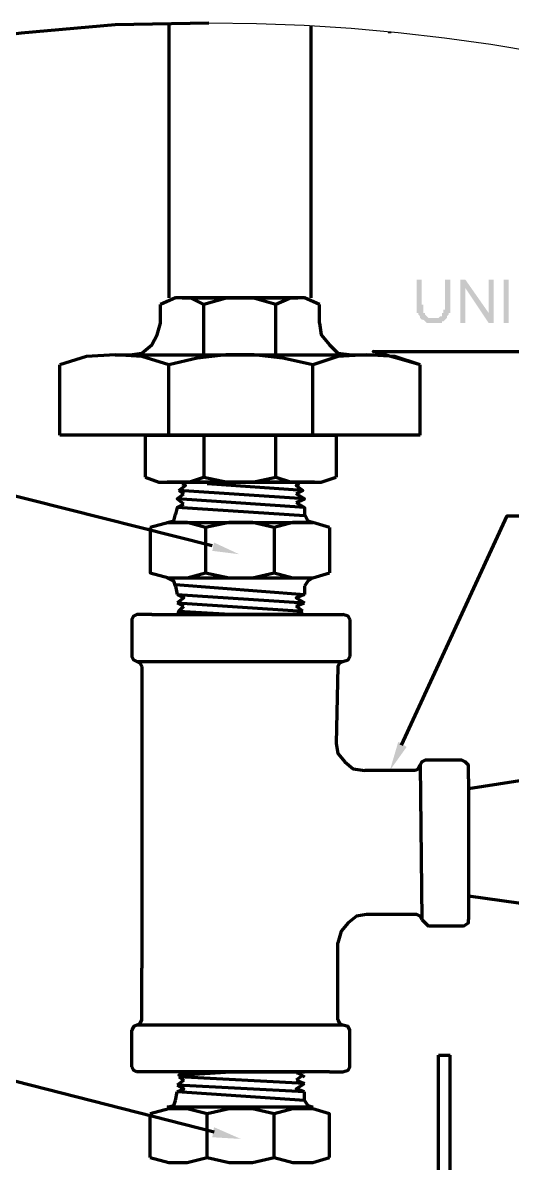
# Model space of a CAD drawing. Header units: millimetres. Extents: x 4161 to 13726, y 828 to 4470.
# Drawn here: x 8791.7 to 8877.6, y 1596.2 to 1796.4 of the extents above; entities that cross this region are included whole.
import ezdxf

# ---------------------------------------------------------------- set-up
doc = ezdxf.new("R2010")
doc.units = ezdxf.units.MM
doc.header["$LTSCALE"] = 10
doc.layers.add('AUX_01', color=1, linetype='Continuous')
doc.layers.add('H', color=7, linetype='Continuous', lineweight=100)
doc.layers.add('P', color=250, linetype='Continuous', lineweight=100)

# ---------------------------------------------------------------- blocks, each defined once
blk = doc.blocks.new('A$C264A139D')
at = {"layer": 'H', "linetype": 'Continuous'}
for points in [[(362.65, 650.88), (361.76, 650.88), (361.76, 646.47), (361.76, 645), (362.06, 645), (362.06, 644.71), (362.35, 644.41), (362.35, 644.12), (364.71, 644.12), (363.82, 644.12), (363.53, 644.41), (363.24, 644.71), (363.24, 645), (362.94, 645), (362.94, 645.59), (362.94, 646.47), (362.65, 646.47)], [(367.65, 650.88), (366.76, 650.88), (366.76, 645.59), (366.47, 645.59), (366.47, 645.29), (366.47, 645), (366.18, 645), (366.18, 644.71), (366.18, 644.41), (365.88, 644.41), (365.59, 644.12), (362.35, 644.12), (362.65, 643.82), (362.94, 643.82), (363.24, 643.53), (363.53, 643.24), (363.82, 643.24), (364.41, 643.24), (365.29, 643.24), (365.59, 643.24), (366.18, 643.24), (366.18, 643.53), (366.47, 643.53), (366.76, 643.82), (367.06, 644.12), (367.06, 644.41), (367.35, 644.71), (367.35, 645), (367.65, 645), (367.65, 645.29), (367.65, 646.47)], [(370.29, 650.88), (369.41, 650.88), (369.41, 643.24), (370.29, 643.24), (370.29, 649.41)], [(370.29, 650.88), (370.29, 649.41), (374.41, 643.24), (374.41, 645)], [(375.29, 650.88), (374.41, 650.88), (374.41, 643.24), (375.29, 643.24)], [(377.94, 643.24), (377.94, 650.88), (377.06, 650.88), (377.06, 643.24)], [(326.18, 604.71), (330.59, 602.65), (325.88, 603.24)], [(360, 568.82), (357.06, 564.71), (358.53, 569.71)], [(326.18, 502.06), (330.88, 500), (325.88, 500.29)]]:
    blk.add_hatch(color=0, dxfattribs=at).paths.add_polyline_path(points)
at = {"layer": 'P', "color": 0, "linetype": 'Continuous'}
for points in [[(325.29, 695.88), (308.82, 695.59), (292.35, 694.12), (275.88, 692.06), (261.76, 689.41)], [(318.24, 695.59), (318.24, 647.65)], [(343.24, 647.65), (343.24, 695.29)], [(357.06, 694.12), (357.06, 694.41)], [(324.41, 637.65), (324.41, 646.47), (322.06, 647.65), (319.41, 647.65), (316.76, 646.47)], [(341.76, 647.65), (319.71, 647.65)], [(320.59, 647.65), (340.88, 647.65)], [(337.06, 637.65), (337.06, 646.47), (332.94, 647.65), (328.53, 647.65), (324.41, 646.47)], [(344.71, 646.47), (342.06, 647.65), (339.71, 647.65), (337.06, 646.47)], [(316.76, 643.24), (316.76, 646.47)], [(344.71, 643.24), (344.71, 646.47)], [(311.47, 637.65), (313.53, 637.94), (315.29, 639.41), (316.18, 641.18), (316.76, 643.24)], [(344.71, 643.24), (345, 641.18), (346.47, 639.41), (347.94, 637.94), (350.29, 637.65), (354.12, 637.65)], [(318.24, 635.88), (313.53, 637.35), (308.82, 637.65), (303.82, 637.35), (299.12, 635.88)], [(308.82, 637.65), (350.29, 637.65)], [(343.53, 635.88), (338.24, 637.06), (333.24, 637.65), (328.24, 637.65), (323.24, 637.06), (318.24, 635.88)], [(362.35, 635.88), (357.94, 637.35), (352.94, 637.65), (347.94, 637.35), (343.53, 635.88)], [(362.35, 635.88), (354.12, 638.24), (461.47, 638.24)], [(299.12, 623.53), (299.12, 635.88)], [(318.24, 623.53), (318.24, 635.88)], [(343.53, 623.53), (343.53, 635.88)], [(362.35, 623.53), (362.35, 635.88)], [(362.35, 623.53), (299.12, 623.53)], [(314.12, 616.18), (316.47, 615.29), (319.41, 615.29), (321.76, 615.29), (324.41, 616.18), (328.53, 615.29), (332.94, 615.29), (337.06, 616.18), (337.06, 623.53)], [(314.12, 623.53), (314.12, 616.18)], [(314.12, 623.53), (347.65, 623.53)], [(324.41, 623.53), (324.41, 616.18)], [(347.65, 623.53), (347.65, 616.18)], [(325.88, 604.12), (261.76, 620.29), (162.35, 620.29)], [(343.82, 615.29), (317.94, 615.29)], [(343.82, 615.29), (317.94, 615.29)], [(319.41, 615.29), (342.35, 615.29)], [(319.41, 615.29), (342.35, 615.29)], [(320, 613.82), (321.18, 614.71), (320.59, 615)], [(341.76, 613.82), (325, 615)], [(337.06, 616.18), (339.71, 615.29), (342.35, 615.29), (345, 615.29), (347.65, 616.18)], [(341.18, 615), (340.59, 614.71), (341.76, 613.82), (340.59, 613.24)], [(320.88, 611.47), (319.71, 612.35), (320.88, 613.24)], [(342.06, 612.35), (320, 613.82)], [(320, 613.82), (320.88, 613.24)], [(340.59, 611.76), (342.06, 612.35), (340.59, 613.24)], [(320.88, 611.47), (319.71, 610.88), (319.41, 609.71)], [(342.06, 610.88), (319.71, 612.35)], [(342.06, 609.41), (319.71, 610.88)], [(340.59, 611.76), (342.06, 610.88), (342.06, 609.71)], [(317.94, 608.24), (319.12, 608.53), (319.41, 609.71)], [(342.06, 609.71), (342.65, 608.53), (343.53, 608.24)], [(359.12, 569.12), (377.65, 609.41), (503.53, 609.41)], [(324.71, 607.35), (321.47, 608.24), (318.24, 608.24), (315, 607.35)], [(315, 607.35), (315, 599.41), (318.24, 598.53), (321.47, 598.53), (324.71, 599.41)], [(317.94, 608.24), (343.53, 608.24)], [(346.47, 607.35), (343.53, 608.24), (340, 608.24), (336.76, 607.35), (332.94, 608.24), (328.82, 608.24), (324.71, 607.35)], [(324.71, 607.35), (324.71, 599.41)], [(336.76, 607.35), (336.76, 599.41)], [(346.47, 607.35), (346.47, 599.41)], [(324.71, 599.41), (328.82, 598.53), (332.94, 598.53), (336.76, 599.41)], [(336.76, 599.41), (340, 598.53), (343.53, 598.53), (346.47, 599.41)], [(317.94, 598.53), (343.53, 598.53)], [(319.41, 597.06), (319.12, 597.94), (317.94, 598.53)], [(319.41, 597.35), (342.06, 595.59)], [(319.41, 597.06), (319.71, 595.59)], [(343.53, 598.53), (342.65, 597.94), (342.06, 597.06)], [(342.06, 597.06), (342.06, 595.59)], [(319.71, 595.59), (342.06, 594.12)], [(319.71, 595.59), (320.88, 595), (319.71, 594.12)], [(342.06, 595.59), (340.59, 595), (342.06, 594.12)], [(319.71, 594.12), (341.76, 592.65)], [(320.88, 593.53), (319.71, 594.12)], [(320.88, 592.06), (319.71, 592.65)], [(320, 592.65), (320.88, 593.53)], [(320, 592.65), (330, 592.06)], [(340.59, 593.53), (342.06, 594.12)], [(341.76, 592.65), (340.59, 593.53)], [(340.59, 592.06), (341.76, 592.65)], [(315.29, 592.06), (312.65, 592.06), (312.06, 591.76), (311.76, 591.18), (311.76, 584.71), (312.06, 584.12), (312.65, 583.82)], [(315.29, 592.06), (348.82, 592.06)], [(341.76, 592.06), (319.71, 592.06)], [(320.59, 592.06), (340.88, 592.06)], [(350, 591.18), (349.71, 591.76), (348.82, 592.06)], [(350, 591.18), (350, 584.71)], [(348.82, 583.82), (349.71, 584.12), (350, 584.71)], [(313.53, 582.94), (313.24, 583.53), (312.65, 583.82)], [(312.65, 583.82), (348.82, 583.82)], [(313.53, 582.94), (313.53, 573.82)], [(348.82, 583.82), (348.24, 583.53), (347.94, 582.94), (347.65, 569.41)], [(313.53, 573.82), (313.53, 530)], [(347.65, 569.41), (347.94, 567.65), (349.12, 566.18), (350.59, 565), (352.65, 564.71)], [(361.47, 564.71), (352.65, 564.71)], [(361.47, 564.71), (362.06, 565), (362.35, 565.59)], [(370.88, 563.24), (370.88, 565.59), (370.29, 566.18), (369.71, 566.47), (363.24, 566.47), (362.65, 566.18), (362.35, 565.59)], [(362.35, 565.59), (362.65, 538.53)], [(370.88, 561.47), (370.88, 542.65), (385.88, 540.59), (385.88, 563.82), (370.88, 561.47)], [(370.88, 563.24), (370.88, 540.88), (370.88, 538.53)], [(352.94, 539.41), (351.18, 539.12), (349.71, 537.94), (348.53, 536.47), (347.94, 534.41)], [(362.65, 538.53), (362.35, 539.12), (361.76, 539.41), (352.94, 539.41)], [(362.65, 538.53), (363.24, 537.94), (363.82, 537.35)], [(370, 537.35), (363.82, 537.35)], [(370, 537.35), (370.88, 537.94), (370.88, 538.53)], [(347.94, 520.88), (347.94, 534.41)], [(312.65, 520), (313.24, 520.29), (313.53, 520.88), (313.53, 530)], [(347.94, 520.88), (348.24, 520.29), (348.82, 520)], [(312.65, 520), (312.06, 519.71), (311.76, 519.12)], [(311.76, 512.65), (311.76, 519.12)], [(348.82, 520), (312.65, 520)], [(346.47, 511.76), (348.82, 511.76), (349.71, 512.06), (350, 512.65), (350, 519.12), (349.71, 519.71), (348.82, 520)], [(326.18, 501.18), (261.76, 517.65), (162.35, 517.65)], [(365.59, 487.65), (365.59, 514.71)], [(365.59, 514.71), (367.65, 514.71)], [(367.65, 487.65), (367.65, 514.71)], [(311.76, 512.65), (312.06, 512.06), (312.65, 511.76)], [(346.47, 511.76), (312.65, 511.76)], [(320, 511.76), (342.06, 511.76)], [(321.18, 511.76), (320, 511.18), (329.12, 511.76)], [(342.06, 509.71), (320, 510.88)], [(320, 510.88), (320.88, 510.29)], [(320.88, 511.76), (321.18, 511.47)], [(341.18, 511.76), (340.59, 511.47)], [(340.59, 511.76), (342.06, 510.88)], [(341.76, 511.18), (340.59, 510.29)], [(320.88, 510.29), (319.71, 509.41)], [(342.06, 508.24), (319.71, 509.41)], [(319.71, 508.24), (320.88, 508.82), (319.71, 509.41)], [(340.59, 510.29), (342.06, 509.71)], [(342.06, 508.24), (340.59, 508.82), (342.06, 509.71)], [(317.94, 505.59), (319.12, 505.88), (319.41, 506.76)], [(319.41, 506.76), (319.71, 508.24)], [(342.06, 506.76), (319.71, 508.24)], [(342.06, 506.76), (342.06, 508.24)], [(342.06, 506.76), (342.65, 505.88), (343.53, 505.59)], [(325, 504.41), (321.47, 505.29), (318.24, 505.29), (315, 504.41)], [(343.53, 505.59), (317.94, 505.59)], [(336.76, 504.41), (332.94, 505.29), (328.82, 505.29), (325, 504.41)], [(346.47, 496.76), (346.47, 504.41), (343.53, 505.29), (340, 505.29), (336.76, 504.41)], [(315, 496.76), (315, 504.41)], [(325, 496.76), (325, 504.41)], [(336.76, 496.76), (336.76, 504.41)], [(315, 496.76), (318.24, 495.88), (321.47, 495.88), (325, 496.76), (328.82, 495.88), (332.94, 495.88), (336.76, 496.76)], [(336.76, 496.76), (340, 495.88), (343.53, 495.88), (346.47, 496.76)]]:
    blk.add_lwpolyline(points, dxfattribs=at)

msp = doc.modelspace()

# ---------------------------------------------------------------- linework, layer by layer
at = {"layer": 'AUX_01'}
msp.add_circle((8824.29, 1471.17), 325.22, dxfattribs=at)

# ---------------------------------------------------------------- block references
msp.add_blockref('A$C264A139D', (8499.04, 1100.44), dxfattribs=at)

doc.saveas('drawing.dxf')
